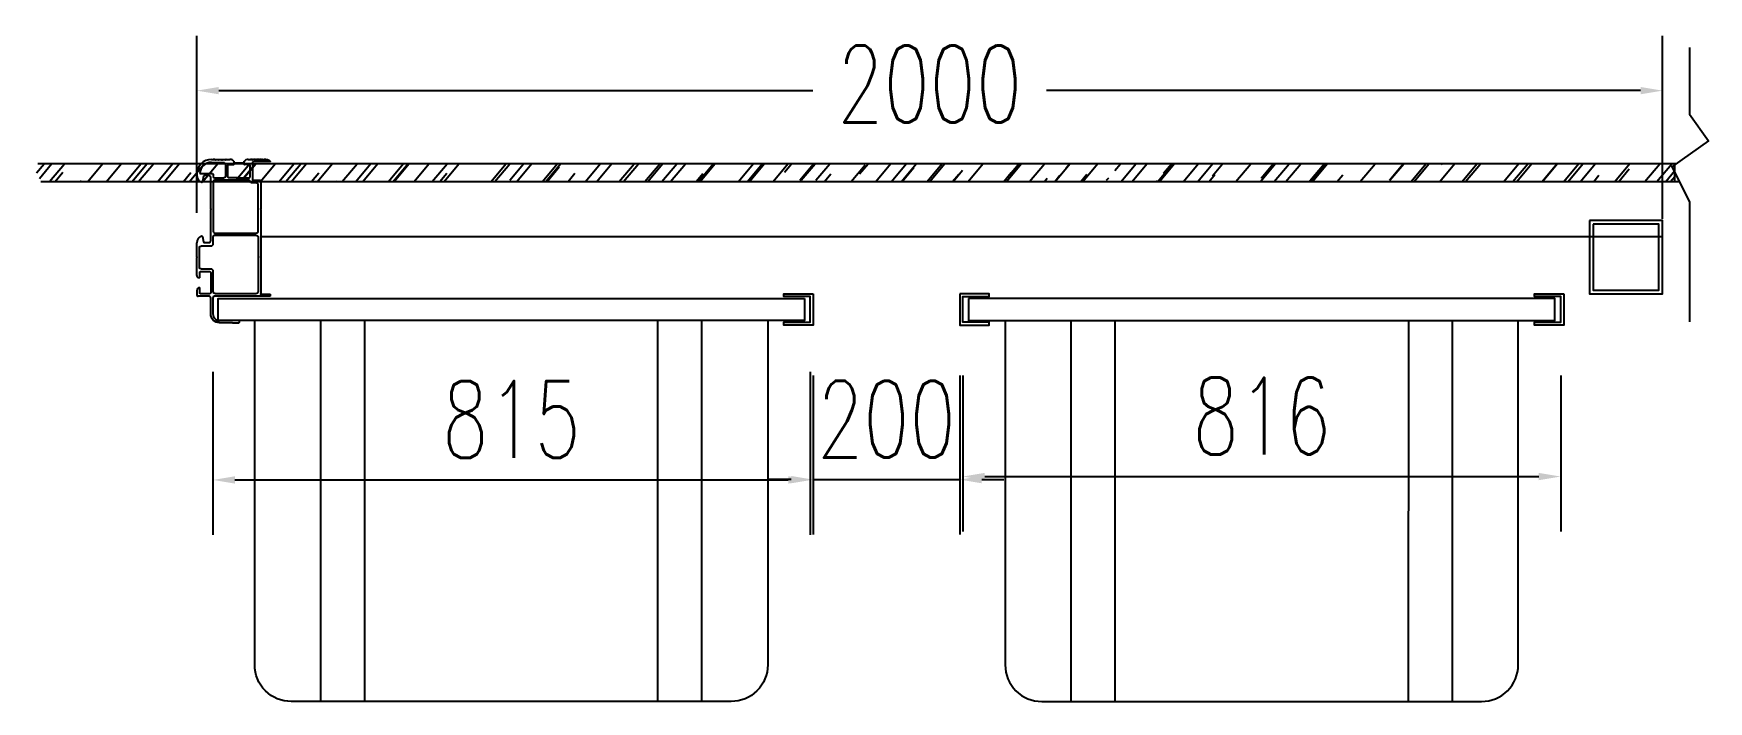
# Model space of a CAD drawing. Extents: x -18540 to 926017, y -610001 to -56924.
# Drawn here: x 4159 to 6444, y -587625 to -586714 of the extents above; entities that cross this region are included whole.
import ezdxf

# ---------------------------------------------------------------- set-up
doc = ezdxf.new("R2010")
doc.units = 0
doc.header["$LTSCALE"] = 10
doc.header["$MEASUREMENT"] = 0
for name, color, linetype in [('W-WOOD_FLOOR木地板', 30, 'Continuous'), ('浮箱U槽', 5, 'Continuous'), ('铝合金', 7, 'Continuous')]:
    doc.layers.add(name, color=color, linetype=linetype)
doc.styles.add('STANDARD_T3', font='simplex.shx', dxfattribs={"width": 0.7, "bigfont": 'gbcbig.shx'})
doc.dimstyles.new('W&&30', dxfattribs={"dimtxt": 105, "dimasz": 30, "dimexe": 75, "dimexo": 90, "dimgap": 30, "dimtad": 1, "dimdec": 0, "dimzin": 0, "dimdsep": 46, "dimtxsty": 'STANDARD_T3', "dimcen": 0.09, "dimclrd": 1, "dimclre": 1, "dimclrt": 7, "dimazin": 2, "dimtfac": 1, "dimtdec": 0, "dimtix": 1, "dimtmove": 2, "dimatfit": 3, "dimfxl": 100, "dimtolj": 1, "dimtzin": 0, "dimarcsym": 0})

# ---------------------------------------------------------------- blocks, each defined once
blk = doc.blocks.new('*D844')
at = {"layer": 'Defpoints', "color": 0, "transparency": 16777216}
for p in [(6381.4, -586791.6), (4381.4, -587048.3), (6381.4, -587056.5)]:
    blk.add_point(p, dxfattribs=at)
at = {"layer": 'W-WOOD_FLOOR木地板', "color": 1, "lineweight": -2, "transparency": 16777216}
for p, q in [((4381.4, -586958.3), (4381.4, -586716.6)), ((6381.4, -586966.5), (6381.4, -586716.6)), ((4411.4, -586791.6), (5221.9, -586791.6)), ((6351.4, -586791.6), (5540.9, -586791.6))]:
    blk.add_line(p, q, dxfattribs=at)
at = {"layer": 'W-WOOD_FLOOR木地板', "color": 1, "transparency": 16777216}
for points in [[(4411.4, -586786.6), (4411.4, -586796.6), (4381.4, -586791.6)], [(6351.4, -586786.6), (6351.4, -586796.6), (6381.4, -586791.6)]]:
    blk.add_solid(points, dxfattribs=at)
at = {"layer": 'W-WOOD_FLOOR木地板', "color": 7, "transparency": 16777216, "insert": (5381.4, -586782.5), "char_height": 105, "attachment_point": 5, "style": 'STANDARD_T3'}
blk.add_mtext('\\A1;2000', dxfattribs=at)
blk = doc.blocks.new('800')
at = {"color": 5, "lineweight": -3}
for p, q in [((-460, 520), (-460, 0)), ((-400.1, 520), (-400, 0)), ((0, 0), (0, 520)), ((60, 0), (60, 520))]:
    blk.add_line(p, q, dxfattribs=at)
at = {"color": 5}
blk.add_lwpolyline([(200, 550), (200, 520), (150, 520), (-550, 519.9), (-600, 520), (-600, 550)], close=True, dxfattribs=at)
at = {"color": 5, "lineweight": -3}
blk.add_lwpolyline([(150, 520), (150, 50, -0.414214), (100, 0), (-500, 0, -0.414214), (-550, 50), (-550, 520)], format="xyb", dxfattribs=at)
blk = doc.blocks.new('*D845')
at = {"layer": 'Defpoints', "color": 0, "transparency": 16777216}
for p in [(4403.4, -587085.3), (5218.4, -587085.3), (5218.4, -587322.9)]:
    blk.add_point(p, dxfattribs=at)
at = {"layer": '浮箱U槽', "color": 1, "lineweight": -2, "transparency": 16777216}
for p, q in [((4403.4, -587175.3), (4403.4, -587397.9)), ((5218.4, -587175.3), (5218.4, -587397.9)), ((4433.4, -587322.9), (5188.4, -587322.9))]:
    blk.add_line(p, q, dxfattribs=at)
at = {"layer": '浮箱U槽', "color": 1, "transparency": 16777216}
for points in [[(4433.4, -587317.9), (4433.4, -587327.9), (4403.4, -587322.9)], [(5188.4, -587317.9), (5188.4, -587327.9), (5218.4, -587322.9)]]:
    blk.add_solid(points, dxfattribs=at)
at = {"layer": '浮箱U槽', "color": 7, "transparency": 16777216, "insert": (4810.9, -587240.4), "char_height": 105, "attachment_point": 5, "style": 'STANDARD_T3'}
blk.add_mtext('\\A1;815', dxfattribs=at)
blk = doc.blocks.new('*D846')
at = {"layer": 'Defpoints', "color": 0, "transparency": 16777216}
for p in [(5222.4, -587090.2), (5422.4, -587090.2), (5422.4, -587322.5)]:
    blk.add_point(p, dxfattribs=at)
at = {"layer": '浮箱U槽', "color": 1, "lineweight": -2, "transparency": 16777216}
for p, q in [((5222.4, -587180.2), (5222.4, -587397.5)), ((5422.4, -587180.2), (5422.4, -587397.5)), ((5192.4, -587322.5), (5162.4, -587322.5)), ((5222.4, -587322.5), (5422.4, -587322.5)), ((5452.4, -587322.5), (5482.4, -587322.5))]:
    blk.add_line(p, q, dxfattribs=at)
at = {"layer": '浮箱U槽', "color": 1, "transparency": 16777216}
for points in [[(5192.4, -587317.5), (5192.4, -587327.5), (5222.4, -587322.5)], [(5452.4, -587317.5), (5452.4, -587327.5), (5422.4, -587322.5)]]:
    blk.add_solid(points, dxfattribs=at)
at = {"layer": '浮箱U槽', "color": 7, "transparency": 16777216, "insert": (5322.4, -587240), "char_height": 105, "attachment_point": 5, "style": 'STANDARD_T3'}
blk.add_mtext('\\A1;200', dxfattribs=at)
blk = doc.blocks.new('*D847')
at = {"layer": 'Defpoints', "color": 0, "transparency": 16777216}
for p in [(5426.4, -587090.2), (6242.4, -587090.2), (6242.4, -587318.3)]:
    blk.add_point(p, dxfattribs=at)
at = {"layer": '浮箱U槽', "color": 1, "lineweight": -2, "transparency": 16777216}
for p, q in [((5426.4, -587180.2), (5426.4, -587393.3)), ((6242.4, -587180.2), (6242.4, -587393.3)), ((5456.4, -587318.3), (6212.4, -587318.3))]:
    blk.add_line(p, q, dxfattribs=at)
at = {"layer": '浮箱U槽', "color": 1, "transparency": 16777216}
for points in [[(5456.4, -587313.3), (5456.4, -587323.3), (5426.4, -587318.3)], [(6212.4, -587313.3), (6212.4, -587323.3), (6242.4, -587318.3)]]:
    blk.add_solid(points, dxfattribs=at)
at = {"layer": '浮箱U槽', "color": 7, "transparency": 16777216, "insert": (5834.4, -587235.8), "char_height": 105, "attachment_point": 5, "style": 'STANDARD_T3'}
blk.add_mtext('\\A1;816', dxfattribs=at)

msp = doc.modelspace()

# ---------------------------------------------------------------- hatches: boundary and pattern name
at = {"layer": 'W-WOOD_FLOOR木地板', "true_color": 0xcd6928}
h = msp.add_hatch(dxfattribs=at)
h.set_pattern_fill('木材', color=32, scale=10)
h.set_pattern_definition([(50, (-439381.843, -411225.216), (25.923532, 93.1234154), [600, -80, 200, -40]), (50, (-439328.643, -411205.216), (-66.465069, 3.554523), [120, -13.2, 240, -30]), (50, (-439361.843, -411191.216), (113.1698317, 176.5639521), [320, -56, 160, -40])])
edge = h.paths.add_edge_path()
edge.add_line((4164.6, -586891.4), (4158.6, -586895.7))
edge.add_line((4158.6, -586895.7), (4168.7, -586915.4))
edge.add_line((4168.7, -586915.4), (4396.2, -586915.4))
edge.add_line((4396.2, -586915.4), (4396.2, -586914))
edge.add_line((4396.2, -586914), (4411.4, -586914))
edge.add_arc((4411.4, -586917), 3, 31.8682, 90.0017, ccw=False)
edge.add_line((4414, -586915.4), (4418.4, -586915.4))
edge.add_arc((4420.9, -586917), 3, 90.0017, 148.1318, ccw=False)
edge.add_line((4420.9, -586914), (4431.2, -586914))
edge.add_line((4431.2, -586914), (4431.2, -586915.4))
edge.add_line((4431.2, -586915.4), (4796.2, -586915.4))
edge.add_line((4796.2, -586915.4), (4796.2, -586914))
edge.add_line((4796.2, -586914), (4811.4, -586914))
edge.add_arc((4811.4, -586917), 3, 31.8682, 90.0017, ccw=False)
edge.add_line((4814, -586915.4), (4818.4, -586915.4))
edge.add_arc((4820.9, -586917), 3, 90.0017, 148.1318, ccw=False)
edge.add_line((4820.9, -586914), (4831.2, -586914))
edge.add_line((4831.2, -586914), (4831.2, -586915.4))
edge.add_line((4831.2, -586915.4), (5196.2, -586915.4))
edge.add_line((5196.2, -586915.4), (5196.2, -586914))
edge.add_line((5196.2, -586914), (5211.4, -586914))
edge.add_arc((5211.4, -586917), 3, 31.8682, 90.0017, ccw=False)
edge.add_line((5214, -586915.4), (5218.4, -586915.4))
edge.add_arc((5220.9, -586917), 3, 90.0017, 148.1318, ccw=False)
edge.add_line((5220.9, -586914), (5231.2, -586914))
edge.add_line((5231.2, -586914), (5231.2, -586915.4))
edge.add_line((5231.2, -586915.4), (5596.2, -586915.4))
edge.add_line((5596.2, -586915.4), (5596.2, -586914))
edge.add_line((5596.2, -586914), (5611.4, -586914))
edge.add_arc((5611.4, -586917), 3, 31.8682, 90.0017, ccw=False)
edge.add_line((5614, -586915.4), (5618.4, -586915.4))
edge.add_arc((5620.9, -586917), 3, 90.0017, 148.1318, ccw=False)
edge.add_line((5620.9, -586914), (5631.2, -586914))
edge.add_line((5631.2, -586914), (5631.2, -586915.4))
edge.add_line((5631.2, -586915.4), (5996.2, -586915.4))
edge.add_line((5996.2, -586915.4), (5996.2, -586914))
edge.add_line((5996.2, -586914), (6011.4, -586914))
edge.add_arc((6011.4, -586917), 3, 31.8682, 90.0017, ccw=False)
edge.add_line((6014, -586915.4), (6018.4, -586915.4))
edge.add_arc((6020.9, -586917), 3, 90.0017, 148.1318, ccw=False)
edge.add_line((6020.9, -586914), (6031.2, -586914))
edge.add_line((6031.2, -586914), (6031.2, -586915.4))
edge.add_line((6031.2, -586915.4), (6397.9, -586915.4))
edge.add_line((6397.9, -586915.4), (6397.9, -586891.4))
edge.add_line((6397.9, -586891.4), (4164.6, -586891.4))

# ---------------------------------------------------------------- linework, layer by layer
at = {"color": 3, "lineweight": -3}
for p, q in [((4416.9, -586886), (4417.2, -586885.6)), ((4418.4, -586885.6), (4418.7, -586886)), ((4418.9, -586886), (4419.3, -586885.6)), ((4421, -586886), (4421.3, -586885.6)), ((4421.4, -586885.5), (4426.5, -586885.5)), ((4421.4, -586885.5), (4423.2, -586885.5)), ((4432.1, -586888), (4432.1, -586892.3)), ((4446.1, -586892.3), (4446.1, -586888)), ((4451.6, -586885.5), (4456.8, -586885.5)), ((4465.2, -586886), (4464.9, -586885.6)), ((4467.2, -586886), (4466.9, -586885.6)), ((4467.8, -586885.6), (4467.5, -586886)), ((4469.3, -586886), (4469, -586885.6)), ((4472, -586885.5), (4474.4, -586885.5)), ((4400.4, -586952.7), (4400.4, -586909.6)), ((4406, -586910.6), (4418.5, -586910.6)), ((4468.7, -586915.1), (4468.7, -586952.7)), ((4381.4, -587018.2), (4381.4, -586999.4)), ((4468.7, -587019.4), (4468.7, -587068.7))]:
    msp.add_line(p, q, dxfattribs=at)
at = {"color": 0}
msp.add_line((4432.1, -586890.2), (4446.1, -586890.2), dxfattribs=at)
at = {"color": 1, "lineweight": -3}
msp.add_line((4468.7, -586990.7), (6381.4, -586990.7), dxfattribs=at)
at = {"color": 3, "lineweight": -3}
for points in [[(4401.4, -586885.5, 0.414214), (4381.4, -586905.6), (4381.4, -586907.2)], [(4401.4, -586889.5), (4401.4, -586889.5), (4417.5, -586889.5, -0.414214), (4420.5, -586892.5), (4420.5, -586908.6, -0.414518), (4418.5, -586910.6)], [(4406.2, -586885.5, -0.198912), (4406.3, -586885.6), (4406.6, -586886)], [(4406.9, -586886), (4407.2, -586885.6, -0.198912), (4407.3, -586885.5), (4408.2, -586885.5, -0.198912), (4408.3, -586885.6), (4408.6, -586886)], [(4408.9, -586886), (4409.2, -586885.6, -0.198912), (4409.4, -586885.5), (4410.2, -586885.5, -0.198912), (4410.3, -586885.6), (4410.6, -586886)], [(4410.9, -586886), (4411.2, -586885.6, -0.198912), (4411.4, -586885.5), (4412.2, -586885.5, -0.198912), (4412.3, -586885.6), (4412.6, -586886)], [(4412.9, -586886), (4413.2, -586885.6, -0.198912), (4413.4, -586885.5), (4414.2, -586885.5, -0.198912), (4414.3, -586885.6), (4414.7, -586886)], [(4414.9, -586886), (4415.2, -586885.6, -0.198912), (4415.4, -586885.5), (4416.2, -586885.5, -0.198912), (4416.4, -586885.6), (4416.7, -586886)], [(4417.2, -586885.6, -0.198912), (4417.4, -586885.5), (4418.2, -586885.5)], [(4419.4, -586885.5), (4420.2, -586885.5, -0.198912), (4420.4, -586885.6), (4420.7, -586886)], [(4438.5, -586910.6), (4425, -586910.6, -0.414214), (4424, -586909.6), (4424, -586893.5, -0.414214), (4425, -586892.5), (4431.9, -586892.5)], [(4439.7, -586910.6), (4453.1, -586910.6, 0.414214), (4454.1, -586909.6), (4454.1, -586893.5, 0.414214), (4453.1, -586892.5), (4446.3, -586892.5)], [(4457.2, -586886), (4456.9, -586885.6, 0.198912), (4456.8, -586885.5), (4454.9, -586885.5)], [(4459.2, -586886), (4458.9, -586885.6, 0.198912), (4458.8, -586885.5), (4457.9, -586885.5, 0.198912), (4457.8, -586885.6), (4457.5, -586886)], [(4468.7, -586915.1, 0.414214), (4467.7, -586914.1), (4458.7, -586914.1, -0.414214), (4457.7, -586913.1), (4457.7, -586889.5, -0.414214), (4458.7, -586888.5)], [(4481.7, -586888), (4481.7, -586888.3, -0.414214), (4481.5, -586888.5), (4458.7, -586888.5)], [(4461.2, -586886), (4460.9, -586885.6, 0.198912), (4460.8, -586885.5), (4459.9, -586885.5, 0.198912), (4459.8, -586885.6), (4459.5, -586886)], [(4463.2, -586886), (4462.9, -586885.6, 0.198912), (4462.8, -586885.5), (4461.9, -586885.5, 0.198912), (4461.8, -586885.6), (4461.5, -586886)], [(4464.8, -586885.5), (4464, -586885.5, 0.198912), (4463.8, -586885.6), (4463.5, -586886)], [(4466.8, -586885.5), (4466, -586885.5, 0.198912), (4465.8, -586885.6), (4465.5, -586886)], [(4468.8, -586885.5), (4468, -586885.5, 0.198912), (4467.8, -586885.6)], [(4471.3, -586886), (4471, -586885.6, 0.198912), (4470.8, -586885.5), (4470, -586885.5, 0.198912), (4469.8, -586885.6), (4469.5, -586886)], [(4472, -586885.5, 0.198912), (4471.8, -586885.6), (4471.5, -586886)], [(4385.4, -586904.5), (4385.4, -586904.5), (4401.9, -586904.5, -0.414214), (4403.9, -586906.5), (4403.9, -586908.6, 0.413909), (4406, -586910.6)], [(4398.4, -586907.6), (4391.5, -586907.6, 0.362489), (4390.5, -586908.4), (4389.2, -586915.8)], [(4439.7, -586910.6, 0.198912), (4439.5, -586910.7), (4439.2, -586911, -0.414214), (4438.9, -586911), (4438.6, -586910.7, 0.198912), (4438.5, -586910.6)], [(4388, -586989.9, -0.403535), (4389.2, -586990.7), (4390.5, -586998.1, 0.362489), (4391.5, -586998.9), (4398.4, -586998.9, 0.414214), (4400.4, -586996.9), (4400.4, -586953.8)], [(4400.4, -586952.7, 0.198912), (4400.5, -586952.8), (4400.8, -586953.1, -0.414214), (4400.8, -586953.4), (4400.5, -586953.7, 0.198912), (4400.4, -586953.8)], [(4468.6, -586952.8), (4468.3, -586953.1, 0.414214), (4468.3, -586953.4), (4468.6, -586953.7, -0.198912), (4468.7, -586953.8), (4468.7, -586953.8), (4468.7, -587018.2)], [(4468.7, -586990.7), (4468.7, -587068.7, 2.414214), (4469.2, -587069.2), (4480.7, -587069.2, -0.414214), (4481.7, -587070.2), (4481.7, -587071.2, -0.414214), (4480.7, -587072.2)], [(4381.4, -587018.2, 0.198912), (4381.4, -587018.3), (4381.7, -587018.6, -0.414214), (4381.7, -587018.9), (4381.4, -587019.2, 0.198912), (4381.4, -587019.4)], [(4468.6, -587018.3), (4468.3, -587018.6, 0.414214), (4468.3, -587018.9), (4468.6, -587019.2)], [(4381.4, -587044.1, 0.414214), (4383.9, -587046.6), (4385.2, -587046.6, 0.414214), (4385.4, -587046.4)], [(4385.4, -587046.4), (4385.4, -587039.6, -0.414214), (4386.4, -587038.6), (4399.4, -587038.6, -0.414214), (4400.4, -587039.6), (4400.4, -587053.1, 0.198912), (4400.5, -587053.2), (4400.8, -587053.5, -0.414214), (4400.8, -587053.8), (4400.5, -587054.1, 0.198912), (4400.4, -587054.2), (4400.4, -587067.7, -0.414214), (4399.4, -587068.7), (4386.4, -587068.7, -0.414214), (4385.4, -587067.7), (4385.4, -587060.9)], [(4381.4, -587066.2), (4381.4, -587070.2, 0.414214), (4383.4, -587072.2)], [(4412.5, -587108.4, -0.414214), (4400.4, -587096.3), (4400.4, -587074.2, 0.414214), (4398.4, -587072.2), (4383.4, -587072.2)], [(4385.4, -587060.9, 0.414214), (4385.2, -587060.7), (4383.9, -587060.7)], [(4480.7, -587072.2), (4405.4, -587072.2, 0.414214), (4403.4, -587074.2), (4403.4, -587096.3, 0.414214), (4412.5, -587105.4)], [(4429.1, -587108.3), (4429.4, -587108, -0.414214), (4429.7, -587108), (4430, -587108.3, 0.198912), (4430.1, -587108.4), (4438.6, -587108.4, 0.414214), (4439.6, -587107.4), (4439.6, -587106.4, 0.414214), (4438.6, -587105.4), (4412.5, -587105.4)], [(4429.1, -587108.3, -0.198912), (4429, -587108.4), (4412.5, -587108.4)]]:
    msp.add_lwpolyline(points, format="xyb", dxfattribs=at)
for points in [[(4401.4, -586885.5), (4406.2, -586885.5), (4403.8, -586885.5)], [(4381.4, -587044.1), (4381.4, -587033.7), (4381.4, -587019.4)]]:
    msp.add_lwpolyline(points, dxfattribs=at)
for points in [[(4457.2, -586917.6, -0.356394), (4454.2, -586915.2, 0.356394), (4452.2, -586913.6), (4407, -586913.6, 0.414214), (4403.9, -586916.6), (4403.9, -586983.9, 0.414214), (4406, -586985.9), (4462.2, -586985.9, 0.414214), (4465.2, -586982.9), (4465.2, -586920.6, 0.414214), (4462.2, -586917.6)], [(4465.2, -587065.7, -0.414214), (4462.2, -587068.7), (4407, -587068.7, -0.414214), (4403.9, -587065.7), (4403.9, -587038.1, 0.414214), (4400.9, -587035.1), (4387.9, -587035.1, -0.414214), (4384.9, -587032.1), (4384.9, -587006.5, -0.414214), (4387.9, -587003.5), (4400.9, -587003.5, 0.414214), (4403.9, -587000.4), (4403.9, -586990.9, -0.414214), (4406, -586988.9), (4462.2, -586988.9, -0.414214), (4465.2, -586991.9)]]:
    msp.add_lwpolyline(points, format="xyb", close=True, dxfattribs=at)
at = {"color": 4}
for points in [[(5222.4, -587068.7), (5222.4, -587111.7), (5182.4, -587111.7), (5182.4, -587107.7), (5218.4, -587107.7), (5218.4, -587072.7), (5182.4, -587072.7), (5182.4, -587068.7)], [(5422.4, -587068.7), (5422.4, -587111.7), (5462.4, -587111.7), (5462.4, -587107.7), (5426.4, -587107.7), (5426.4, -587072.7), (5462.4, -587072.7), (5462.4, -587068.7)], [(6246.4, -587068.7), (6246.4, -587111.7), (6206.4, -587111.7), (6206.4, -587107.7), (6242.4, -587107.7), (6242.4, -587072.7), (6206.4, -587072.7), (6206.4, -587068.7)]]:
    msp.add_lwpolyline(points, close=True, dxfattribs=at)
at = {"color": 3, "lineweight": -3}
for centre, radius, start, end in [((4401.4, -586905.5), 16, 89.8166, 176.4472), ((4406.8, -586885.9), 0.201, 225, 315), ((4408.8, -586885.9), 0.201, 225, 315), ((4410.8, -586885.9), 0.201, 225, 315), ((4412.8, -586885.9), 0.201, 225, 315), ((4414.8, -586885.9), 0.201, 225, 315), ((4416.8, -586885.9), 0.201, 225, 315), ((4418.2, -586885.7), 0.201, 45, 90), ((4418.8, -586885.9), 0.201, 225, 315), ((4419.4, -586885.7), 0.201, 90, 135), ((4420.8, -586885.9), 0.201, 225, 315), ((4421.4, -586885.7), 0.201, 90, 135), ((4426.9, -586892.1), 6.62, 38.3047, 92.8074), ((4431.9, -586892.3), 0.201, 270, 0.2741), ((4451.3, -586892.1), 6.62, 87.1926, 141.6953), ((4446.3, -586892.3), 0.201, 180, 270), ((4457.3, -586885.9), 0.201, 225, 315), ((4459.4, -586885.9), 0.201, 225, 315), ((4461.4, -586885.9), 0.201, 225, 315), ((4463.4, -586885.9), 0.201, 225, 315), ((4464.8, -586885.7), 0.201, 45, 90), ((4465.4, -586885.9), 0.201, 225, 315), ((4466.8, -586885.7), 0.201, 45, 90), ((4467.4, -586885.9), 0.201, 225, 315), ((4468.8, -586885.7), 0.201, 45, 90), ((4469.4, -586885.9), 0.201, 225, 315), ((4471.4, -586885.9), 0.201, 225, 315), ((4473.8, -586899.3), 13.8, 54.8394, 92.3815), ((4391.2, -586907.2), 9.88, 179.7094, 251.9861), ((4388.2, -586915.6), 1, 270, 349.7), ((4398.4, -586909.6), 2.01, 0, 90), ((4468.5, -586952.7), 0.201, 315, 0), ((4391.5, -586999.4), 10.1, 110.0422, 179.7055), ((4468.5, -587018.2), 0.201, 315, 0), ((4468.5, -587019.4), 0.201, 360, 45), ((4388, -587065.9), 6.62, 128.3047, 182.8074)]:
    msp.add_arc(centre, radius, start, end, dxfattribs=at)
at = {"layer": 'W-WOOD_FLOOR木地板', "color": 1}
msp.add_lwpolyline([(6418.2, -586732.5), (6418.2, -586823.9), (6444, -586860.2), (6394, -586895.7), (6418.2, -586943.3), (6418.2, -587107.3)], dxfattribs=at)
at = {"layer": 'W-WOOD_FLOOR木地板'}
for points in [[(6400, -586891.4), (4164.6, -586891.4)], [(6397.9, -586915.4), (6397.9, -586891.4)], [(4168.7, -586915.4), (6404, -586915.4)]]:
    msp.add_lwpolyline(points, dxfattribs=at)
at = {"layer": '铝合金', "color": 2}
for points in [[(6281.4, -586968.7), (6281.4, -587068.7), (6381.4, -587068.7), (6381.4, -586968.7)], [(6286.4, -586973.7), (6286.4, -587063.7), (6376.4, -587063.7), (6376.4, -586973.7)]]:
    msp.add_lwpolyline(points, close=True, dxfattribs=at)

# ---------------------------------------------------------------- block references
at = {"layer": '浮箱U槽'}
msp.add_blockref('800', (5010.4, -587625.3), dxfattribs=at)
at = {"layer": '浮箱U槽', "xscale": -1}
msp.add_blockref('800', (5634.4, -587625.3), dxfattribs=at)

# ---------------------------------------------------------------- dimensions: what is measured, and where the dimension line sits
at = {"layer": 'W-WOOD_FLOOR木地板'}
dim = msp.add_linear_dim(base=(6381.4, -586791.6), p1=(4381.4, -587048.3), p2=(6381.4, -587056.5), angle=180, dimstyle='W&&30', dxfattribs=at)
dim.commit()
dim.dimension.update_dxf_attribs({"geometry": '*D844', "text_midpoint": (5381.4, -586782.5), "dimtype": 160})
at = {"layer": '浮箱U槽'}
for base, p1, p2, picture, middle in [((5218.4, -587322.9), (4403.4, -587085.3), (5218.4, -587085.3), '*D845', (4810.9, -587240.4)), ((5422.4, -587322.5), (5222.4, -587090.2), (5422.4, -587090.2), '*D846', (5322.4, -587240)), ((6242.4, -587318.3), (5426.4, -587090.2), (6242.4, -587090.2), '*D847', (5834.4, -587235.8))]:
    dim = msp.add_linear_dim(base=base, p1=p1, p2=p2, dimstyle='W&&30', dxfattribs=at)
    dim.commit()
    dim.dimension.update_dxf_attribs({"geometry": picture, "text_midpoint": middle})

doc.saveas('drawing.dxf')
